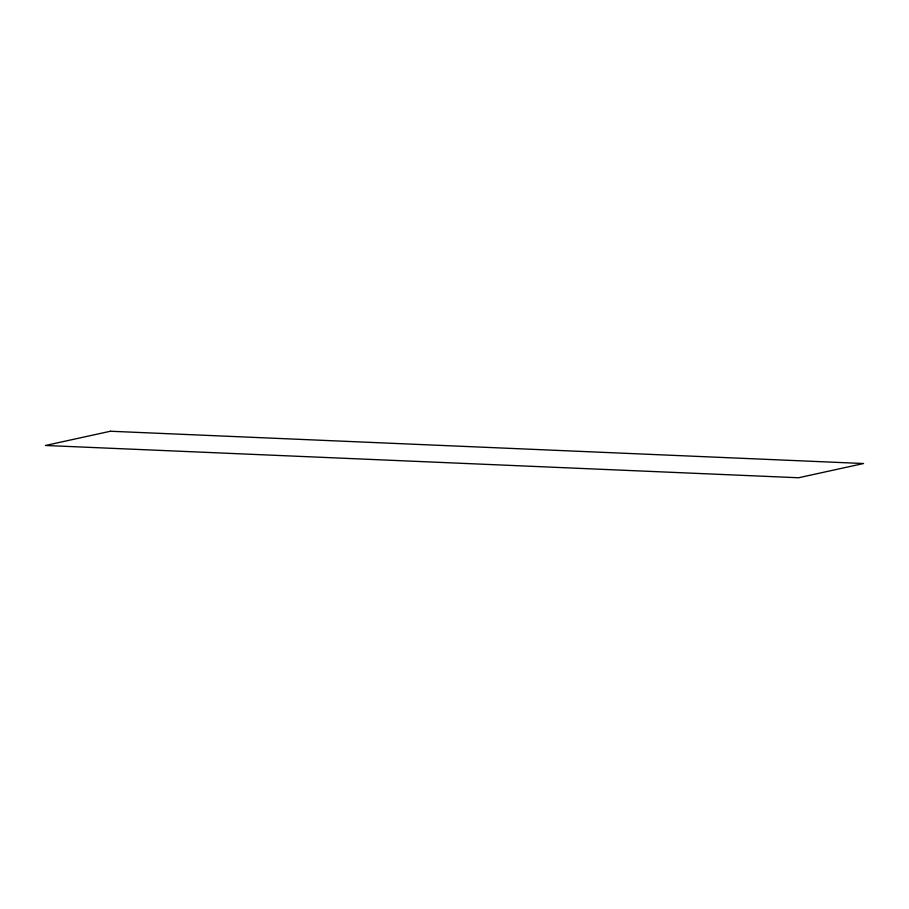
<?xml version="1.0" encoding="UTF-8"?>
<svg xmlns="http://www.w3.org/2000/svg" width="909" height="909" viewBox="0 0 909 909"><rect width="100%" height="100%" fill="white"/><g stroke="black" fill="none" stroke-linecap="round" stroke-linejoin="round"><path stroke-width="1.36" d="M110.432 431.241L45.45 445.478L798.568 477.759L863.55 463.522L110.432 431.241"/></g></svg>
